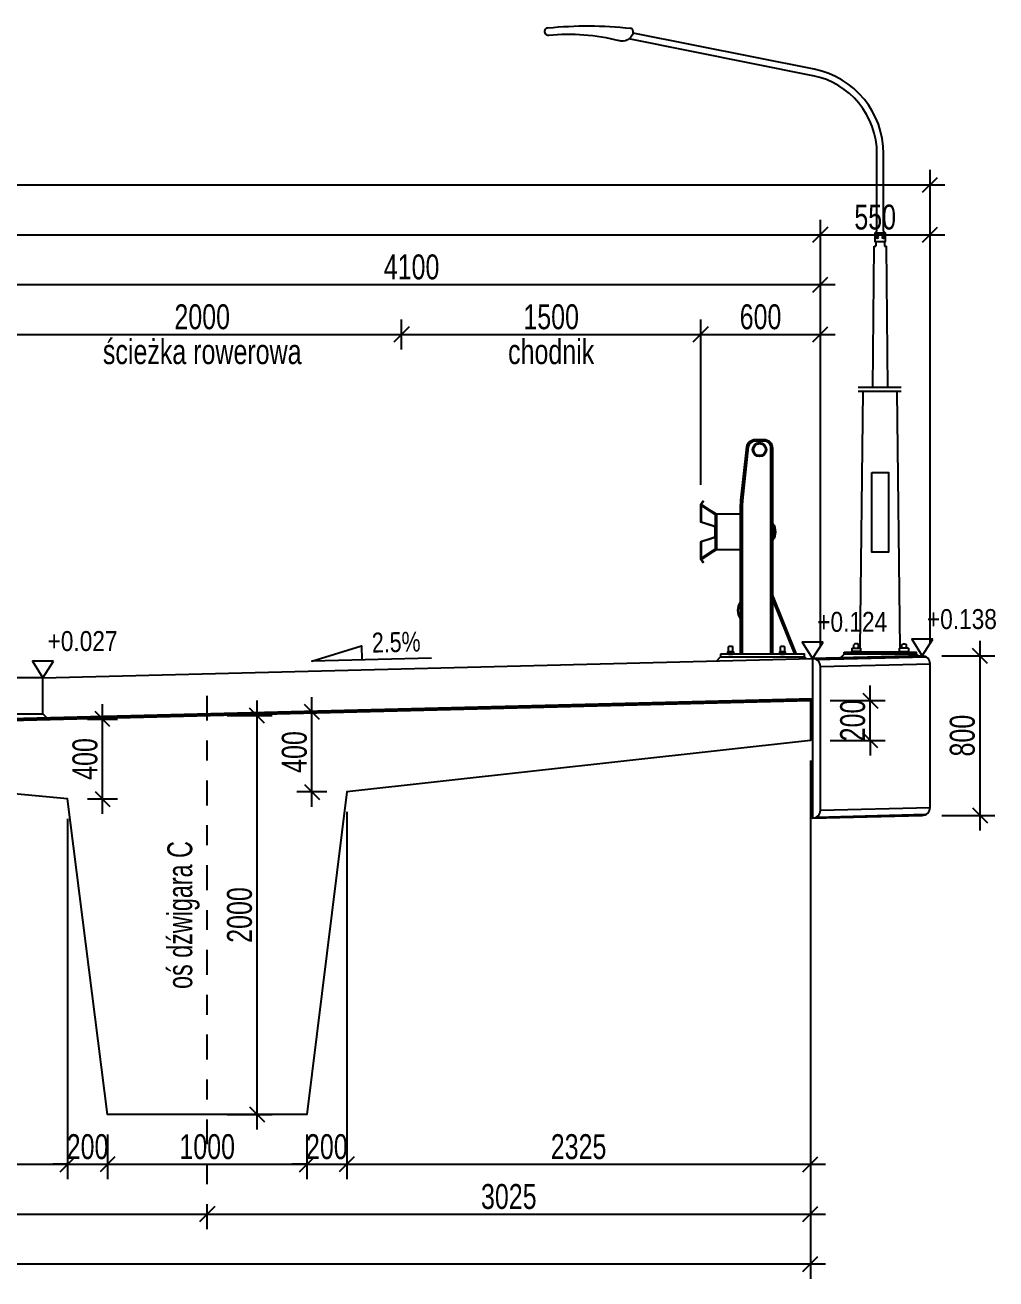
# Model space of a CAD drawing. Header units: metres. Extents: x -13.3 to 43, y -32 to 56.7.
# Drawn here: x 4.61 to 9.48, y -17.99 to -11.7 of the extents above; entities that cross this region are included whole.
import ezdxf
from ezdxf.enums import TextEntityAlignment as Align

# ---------------------------------------------------------------- set-up
doc = ezdxf.new("R2010")
doc.units = ezdxf.units.M
doc.header["$MEASUREMENT"] = 0
doc.linetypes.add('CENTER', pattern=[2, 1.25, -0.25, 0.25, -0.25])
doc.linetypes.add('HIDDEN', pattern=[0.375, 0.25, -0.125])
for name, color, linetype in [('AII_M_bariery', 8, 'Continuous'), ('AII_M_izolacja', 8, 'Continuous'), ('AII_M_konstrukcja beton', 3, 'Continuous'), ('AII_M_krawężnik', 9, 'Continuous'), ('AII_M_nawierzchnia', 9, 'Continuous'), ('AII_M_opis', 1, 'Continuous'), ('AII_M_wymiary', 9, 'Continuous'), ('AII_M_wyposażenie', 8, 'Continuous')]:
    doc.layers.add(name, color=color, linetype=linetype)
doc.layers.add('AII_M_koty wysokościowe', color=1, linetype='Continuous', lineweight=18)
doc.layers.add('AII_M_osie główne', color=9, linetype='CENTER', lineweight=18)
doc.styles.add('AII_norm.', font='CDMSIMPL.shx', dxfattribs={"width": 0.75, "bigfont": 'CDMBIGPL.shx'})
doc.styles.add('CDMSTYLE', font='CDMSIMPL.shx', dxfattribs={"width": 0.7, "bigfont": 'CDMBIGPL.shx'})
doc.dimstyles.new('A2_M50MM', dxfattribs={"dimscale": 0.05, "dimtxt": 2.5, "dimasz": 1.5, "dimexe": 1.5, "dimexo": 2, "dimgap": 0.5, "dimtad": 1, "dimdec": 0, "dimlfac": 1000, "dimrnd": 5, "dimzin": 9, "dimtxsty": 'AII_norm.', "dimblk": 'OBLIQUE', "dimcen": 2.5, "dimdle": 1.5, "dimclrd": 256, "dimclre": 256, "dimclrt": 1, "dimadec": 1, "dimazin": 2, "dimtfac": 1, "dimtdec": 0, "dimtix": 1, "dimtmove": 1, "dimatfit": 3, "dimfxl": 1, "dimtvp": 1, "dimtfillclr": 256, "dimtolj": 1, "dimtzin": 0, "dimarcsym": 0})

# ---------------------------------------------------------------- blocks, each defined once
blk = doc.blocks.new('Deska_0.8')
at = {"layer": 'AII_M_wyposażenie', "color": 0, "linetype": 'ByBlock', "lineweight": -2}
blk.add_lwpolyline([(0, 0), (0, -0.8, 0.414214), (0.04, -0.76), (0.04, -0.04, 0.414214)], format="xyb", close=True, dxfattribs=at)
blk = doc.blocks.new('Barieroporęcz_1.1')
at = {"layer": 'AII_M_bariery', "color": 0, "linetype": 'ByBlock', "lineweight": -2}
for p, q in [((-0.23, 0.5366), (-0.23, 0.7166)), ((-0.23, 0.7166), (-0.11, 0.7166)), ((-0.11, 0.7166), (-0.11, 0.5366)), ((0.0522, 0.6687), (0.05, 0.6666)), ((-0.11, 0.5366), (-0.23, 0.5366)), ((-0.1122, 0.2751), (-0.11, 0.273)), ((0.17, 0.013), (0.05, 0.313)), ((0.1614, 0.013), (0.05, 0.2915)), ((-0.17, 0.013), (-0.15, 0.013)), ((0.09, 0.013), (0.11, 0.013))]:
    blk.add_line(p, q, dxfattribs=at)
for points in [[(-0.11, 0.013), (-0.11, 0.7514, -0.028091), (-0.1081, 0.785), (-0.0795, 1.0534, -0.371293), (-0.037, 1.09), (0.007, 1.09, -0.414214), (0.05, 1.047), (0.05, 0.013)], [(0.042, 0.013), (0.042, 1.047, 0.414214), (0.007, 1.082), (-0.037, 1.082, 0.361555), (-0.0714, 1.0534), (-0.0716, 1.0525), (-0.1001, 0.7845, 0.028091), (-0.102, 0.7509), (-0.102, 0.013)], [(-0.31, 0.4914), (-0.31, 0.5166), (-0.31, 0.5732, -0.324981), (-0.3052, 0.5798), (-0.2681, 0.5918), (-0.2428, 0.6, 0.324981), (-0.238, 0.6067), (-0.238, 0.6266), (-0.238, 0.6465, 0.324981), (-0.2428, 0.6532), (-0.2737, 0.6632), (-0.3052, 0.6734, -0.324981), (-0.31, 0.6801), (-0.31, 0.7043), (-0.31, 0.7618, -0.15172), (-0.3088, 0.7658), (-0.299, 0.78), (-0.2965, 0.7783), (-0.3058, 0.7649, 0.15172), (-0.307, 0.7609), (-0.307, 0.7043), (-0.307, 0.6823, 0.324981), (-0.3022, 0.6756), (-0.2737, 0.6664), (-0.2398, 0.6554, -0.324981), (-0.235, 0.6487), (-0.235, 0.6266), (-0.235, 0.6045, -0.324981), (-0.2398, 0.5979), (-0.2681, 0.5887), (-0.3022, 0.5776, 0.324981), (-0.307, 0.571), (-0.307, 0.5166), (-0.307, 0.4923, 0.15172), (-0.3058, 0.4884), (-0.2965, 0.4749), (-0.299, 0.4732), (-0.3088, 0.4874, -0.15172), (-0.31, 0.4914, 0.15172), (-0.3088, 0.4874)], [(0.0522, 0.6687, -0.305469), (0.0521, 0.5845), (0.05, 0.5866, 0.3), (0.05, 0.6666)], [(-0.1122, 0.2751, 0.305469), (-0.1121, 0.1908), (-0.11, 0.193, -0.3), (-0.11, 0.273, -0.425)]]:
    blk.add_lwpolyline(points, format="xyb", dxfattribs=at)
blk.add_lwpolyline([(-0.2586, 0.5258), (-0.2382, 0.5392, 0.252386), (-0.235, 0.5451), (-0.235, 0.6017), (-0.235, 0.7081, 0.252386), (-0.2382, 0.714), (-0.2653, 0.7319), (-0.3037, 0.7572), (-0.301, 0.7613), (-0.2653, 0.7378), (-0.2332, 0.7167, -0.252386), (-0.23, 0.7108), (-0.23, 0.6017), (-0.23, 0.5424, -0.252386), (-0.2332, 0.5365), (-0.2586, 0.5198), (-0.301, 0.4919), (-0.3037, 0.4961)], format="xyb", close=True, dxfattribs=at)
for points in [[(-0.21, 0.013), (-0.21, 0), (0.21, 0), (0.21, 0.013)], [(-0.1462, 0.013), (-0.1739, 0.013), (-0.1739, 0.0245), (-0.1462, 0.0245)], [(-0.17, 0.0245), (-0.17, 0.05), (-0.167, 0.053), (-0.153, 0.053), (-0.15, 0.05), (-0.15, 0.0245)], [(0.1138, 0.013), (0.0862, 0.013), (0.0862, 0.0245), (0.1138, 0.0245)], [(0.09, 0.0245), (0.09, 0.05), (0.093, 0.053), (0.107, 0.053), (0.11, 0.05), (0.11, 0.0245)]]:
    blk.add_lwpolyline(points, close=True, dxfattribs=at)
for radius in [0.035, 0.03]:
    blk.add_circle((-0.015, 1.039), radius, dxfattribs=at)
blk = doc.blocks.new('Latarnia_0.8_2.5')
at = {"layer": 'AII_M_wyposażenie', "color": 0, "linetype": 'ByBlock', "lineweight": -2, "ltscale": 5, "extrusion": (0, 0, -1)}
for p, q in [((0.0031, 2.9233), (-0.9197, 3.1078)), ((0.0096, 2.9559), (-0.899, 3.1373)), ((0.3239, 2.1455), (0.3239, 2.5319)), ((0.3572, 2.1444), (0.3572, 2.5319)), ((0.3152, 2.1354), (0.3239, 2.1455)), ((0.3648, 2.1354), (0.3572, 2.1444))]:
    blk.add_line(p, q, dxfattribs=at)
at = {"layer": 'AII_M_wyposażenie', "color": 0, "linetype": 'ByBlock', "lineweight": -2, "ltscale": 5}
for p, q in [((0.3189, 2.0907), (0.3189, 2.069)), ((0.362, 2.0907), (0.362, 2.069)), ((0.3029, 1.3597), (0.3095, 2.069)), ((0.3095, 2.069), (0.3189, 2.069)), ((0.362, 2.069), (0.3713, 2.069)), ((0.3779, 1.3597), (0.3713, 2.069)), ((0.2402, 0.0526), (0.2546, 1.3402)), ((0.4398, 0.0526), (0.4255, 1.3402)), ((0.4375, 0.033), (0.2425, 0.033))]:
    blk.add_line(p, q, dxfattribs=at)
at = {"layer": 'AII_M_wyposażenie', "color": 0, "linetype": 'ByBlock', "lineweight": -2, "ltscale": 0.2}
for p, q in [((0.4445, 1.3597), (0.23, 1.3597)), ((0.4445, 1.3402), (0.23, 1.3402))]:
    blk.add_line(p, q, dxfattribs=at)
at = {"layer": 'AII_M_wyposażenie', "color": 0, "linetype": 'ByBlock', "lineweight": -2}
for p, q in [((0.2129, 0.0734), (0.208, 0.0684)), ((0.208, 0.0527), (0.208, 0.0684)), ((0.2272, 0.0733), (0.2129, 0.0734)), ((0.232, 0.0685), (0.2272, 0.0733)), ((0.232, 0.0527), (0.232, 0.0685)), ((0.448, 0.0685), (0.4529, 0.0733)), ((0.448, 0.0527), (0.448, 0.0685)), ((0.4529, 0.0733), (0.4671, 0.0734)), ((0.4671, 0.0734), (0.472, 0.0684)), ((0.472, 0.0527), (0.472, 0.0684)), ((0.1946, 0.0331), (0.1947, 0.0364)), ((0.2453, 0.0363), (0.1947, 0.0364)), ((0.1975, 0.0527), (0.1975, 0.0364)), ((0.1975, 0.0527), (0.2426, 0.0526)), ((0.2425, 0.0363), (0.2426, 0.0526)), ((0.2453, 0.033), (0.2453, 0.0363)), ((0.4347, 0.0363), (0.4854, 0.0364)), ((0.4347, 0.033), (0.4347, 0.0363)), ((0.4825, 0.0527), (0.4375, 0.0526)), ((0.4375, 0.0363), (0.4375, 0.0526)), ((0.4825, 0.0527), (0.4826, 0.0364)), ((0.4854, 0.0331), (0.4854, 0.0364))]:
    blk.add_line(p, q, dxfattribs=at)
blk.add_lwpolyline([(0, -0.8), (0.55, -0.7862, 0.414214), (0.59, -0.7462), (0.59, -0.0263, 0.414214), (0.55, 0.0137), (0, 0)], format="xyb", dxfattribs=at)
for points in [[(0.02, -0.0053), (0.57, 0.0084)], [(0.16, 0.023), (0.1405, 0.0035)], [(0.52, 0.023), (0.5298, 0.0132)], [(0.04, -0.04), (0.59, -0.0263)], [(0.02, -0.7947), (0.57, -0.7809)]]:
    blk.add_lwpolyline(points, dxfattribs=at)
blk.add_lwpolyline([(0.16, 0.033), (0.52, 0.033), (0.52, 0.023), (0.16, 0.023)], close=True, dxfattribs=at)
at = {"layer": 'AII_M_wyposażenie', "color": 0, "linetype": 'ByBlock', "lineweight": -2, "elevation": 0}
blk.add_lwpolyline([(0.04, -0.76), (0.59, -0.7463)], dxfattribs=at)
at = {"layer": 'AII_M_wyposażenie', "color": 0, "linetype": 'ByBlock', "lineweight": -2, "ltscale": 5}
for centre in [(0.3243, 2.1129), (0.3562, 2.1129)]:
    blk.add_circle(centre, 0.00534, dxfattribs=at)
for centre, radius, start, end in [((-1.3244, 3.1447), 0.0185, 95.82762, 277.05436), ((-0.9175, 3.1428), 0.0193, 343.58227, 72.98255), ((-0.0751, 2.5319), 0.4323, 0, 78.69007), ((-0.0751, 2.5319), 0.3991, 0, 78.69007)]:
    blk.add_arc(centre, radius, start, end, dxfattribs=at)
at = {"layer": 'AII_M_wyposażenie', "color": 0, "linetype": 'ByBlock', "lineweight": -2, "ltscale": 5, "extrusion": (0, 0, -1)}
for centre, radius, start, end in [((1.1282, 1.2101), 1.963, 84.20728, 96.32575), ((1.2211, 2.131), 1.0004, 84.20647, 104.44996), ((0.9533, 3.1535), 0.0567, 196.58536, 288.70648)]:
    blk.add_arc(centre, radius, start, end, dxfattribs=at)
at = {"layer": 'AII_M_wyposażenie', "color": 0, "linetype": 'ByBlock', "lineweight": -2, "ltscale": 5}
for points in [[(0.3152, 2.1354), (0.3648, 2.1354), (0.3648, 2.0907), (0.3152, 2.0907)], [(0.2975, 0.933), (0.3825, 0.933), (0.3825, 0.533), (0.2975, 0.533)]]:
    blk.add_3dface(points, dxfattribs=at)
blk = doc.blocks.new('_OBLIQUE')
at = {"color": 0, "linetype": 'ByBlock'}
blk.add_line((-0.5, -0.5), (0.5, 0.5), dxfattribs=at)
blk = doc.blocks.new('*D869')
at = {"layer": 'AII_M_wymiary', "lineweight": -2, "transparency": 16777216}
for p, q in [((9.4, -14.78725), (9.4, -15.73725)), ((9.21, -14.86225), (9.475, -14.86225)), ((9.21, -15.66225), (9.475, -15.66225))]:
    blk.add_line(p, q, dxfattribs=at)
at = {"layer": 'Defpoints', "color": 0, "lineweight": 25, "transparency": 16777216}
for p in [(9.11, -14.86225), (9.11, -15.66225), (9.4, -15.66225)]:
    blk.add_point(p, dxfattribs=at)
at = {"layer": 'AII_M_wymiary', "lineweight": -2, "transparency": 16777216, "xscale": 0.07500000000000001, "yscale": 0.07500000000000001, "zscale": 0.07500000000000001}
for p, rotation in [((9.4, -14.86225), 90), ((9.4, -15.66225), 270)]:
    blk.add_blockref('_OBLIQUE', p, dxfattribs=dict(at, rotation=rotation))
at = {"layer": 'AII_M_wymiary', "color": 1, "lineweight": 25, "transparency": 16777216, "insert": (9.3125, -15.26225), "char_height": 0.125, "attachment_point": 5, "rotation": 90, "style": 'AII_norm.'}
blk.add_mtext('\\A1;800', dxfattribs=at)
blk = doc.blocks.new('Spadek')
at = {"layer": 'AII_M_wymiary', "color": 0}
blk.add_lwpolyline([(-0.2999, 0), (0.2999, 0), (0.0499, 0.07), (0.0499, 0.07), (0.0499, 0)], dxfattribs=at)
at = {"layer": 'AII_M_wymiary', "color": 1, "style": 'CDMSTYLE', "width": 0.8}
blk.add_attdef('SP', text='', height=0.1, rotation=360, dxfattribs=at).set_placement((-0.125, 0.035), align=Align.CENTER)
blk = doc.blocks.new('*D879')
at = {"layer": 'AII_M_wymiary', "lineweight": -2, "transparency": 16777216}
for p, q in [((4.5, -14.9725), (4.5, -13.175)), ((6.5, -13.325), (6.5, -13.175)), ((4.425, -13.25), (6.575, -13.25))]:
    blk.add_line(p, q, dxfattribs=at)
at = {"layer": 'Defpoints', "color": 0, "lineweight": 25, "transparency": 16777216}
for p in [(6.5, -13.25), (6.5, -13.425), (4.5, -15.0725)]:
    blk.add_point(p, dxfattribs=at)
at = {"layer": 'AII_M_wymiary', "lineweight": -2, "transparency": 16777216, "xscale": 0.07500000000000001, "yscale": 0.07500000000000001, "zscale": 0.07500000000000001, "rotation": 180}
blk.add_blockref('_OBLIQUE', (4.5, -13.25), dxfattribs=at)
at = {"layer": 'AII_M_wymiary', "lineweight": -2, "transparency": 16777216, "xscale": 0.07500000000000001, "yscale": 0.07500000000000001, "zscale": 0.07500000000000001}
blk.add_blockref('_OBLIQUE', (6.5, -13.25), dxfattribs=at)
at = {"layer": 'AII_M_wymiary', "color": 1, "lineweight": 25, "transparency": 16777216, "char_height": 0.125, "attachment_point": 5, "style": 'AII_norm.'}
for s, insert in [('\\A1;2000', (5.5, -13.1625)), ('\\A1;ścieżka rowerowa', (5.5, -13.3375))]:
    blk.add_mtext(s, dxfattribs=dict(at, insert=insert))
blk = doc.blocks.new('*D880')
at = {"layer": 'AII_M_wymiary', "lineweight": -2, "transparency": 16777216}
for p, q in [((6.5, -13.325), (6.5, -13.175)), ((8, -14.0052), (8, -13.175)), ((6.425, -13.25), (8.075, -13.25))]:
    blk.add_line(p, q, dxfattribs=at)
at = {"layer": 'Defpoints', "color": 0, "lineweight": 25, "transparency": 16777216}
for p in [(8, -13.25), (6.5, -13.425), (8, -14.1052)]:
    blk.add_point(p, dxfattribs=at)
at = {"layer": 'AII_M_wymiary', "lineweight": -2, "transparency": 16777216, "xscale": 0.07500000000000001, "yscale": 0.07500000000000001, "zscale": 0.07500000000000001, "rotation": 180}
blk.add_blockref('_OBLIQUE', (6.5, -13.25), dxfattribs=at)
at = {"layer": 'AII_M_wymiary', "lineweight": -2, "transparency": 16777216, "xscale": 0.07500000000000001, "yscale": 0.07500000000000001, "zscale": 0.07500000000000001}
blk.add_blockref('_OBLIQUE', (8, -13.25), dxfattribs=at)
at = {"layer": 'AII_M_wymiary', "color": 1, "lineweight": 25, "transparency": 16777216, "char_height": 0.125, "attachment_point": 5, "style": 'AII_norm.'}
for s, insert in [('\\A1;1500', (7.25, -13.1625)), ('\\A1;chodnik', (7.25, -13.3375))]:
    blk.add_mtext(s, dxfattribs=dict(at, insert=insert))
blk = doc.blocks.new('*D881')
at = {"layer": 'AII_M_wymiary', "lineweight": -2, "transparency": 16777216}
for p, q in [((8, -14.0052), (8, -13.175)), ((8.6, -14.816), (8.6, -13.175)), ((7.925, -13.25), (8.675, -13.25))]:
    blk.add_line(p, q, dxfattribs=at)
at = {"layer": 'Defpoints', "color": 0, "lineweight": 25, "transparency": 16777216}
for p in [(8.6, -13.25), (8, -14.1052), (8.6, -14.916)]:
    blk.add_point(p, dxfattribs=at)
at = {"layer": 'AII_M_wymiary', "lineweight": -2, "transparency": 16777216, "xscale": 0.07500000000000001, "yscale": 0.07500000000000001, "zscale": 0.07500000000000001, "rotation": 180}
blk.add_blockref('_OBLIQUE', (8, -13.25), dxfattribs=at)
at = {"layer": 'AII_M_wymiary', "lineweight": -2, "transparency": 16777216, "xscale": 0.07500000000000001, "yscale": 0.07500000000000001, "zscale": 0.07500000000000001}
blk.add_blockref('_OBLIQUE', (8.6, -13.25), dxfattribs=at)
at = {"layer": 'AII_M_wymiary', "color": 1, "lineweight": 25, "transparency": 16777216, "insert": (8.3, -13.1625), "char_height": 0.125, "attachment_point": 5, "style": 'AII_norm.'}
blk.add_mtext('\\A1;600', dxfattribs=at)
blk = doc.blocks.new('*D884')
at = {"layer": 'AII_M_wymiary', "lineweight": -2, "transparency": 16777216}
for p, q in [((4.5, -14.9725), (4.5, -12.925)), ((8.6, -14.816), (8.6, -12.925)), ((4.425, -13), (8.675, -13))]:
    blk.add_line(p, q, dxfattribs=at)
at = {"layer": 'Defpoints', "color": 0, "lineweight": 25, "transparency": 16777216}
for p in [(8.6, -13), (8.6, -14.916), (4.5, -15.0725)]:
    blk.add_point(p, dxfattribs=at)
at = {"layer": 'AII_M_wymiary', "lineweight": -2, "transparency": 16777216, "xscale": 0.07500000000000001, "yscale": 0.07500000000000001, "zscale": 0.07500000000000001, "rotation": 180}
blk.add_blockref('_OBLIQUE', (4.5, -13), dxfattribs=at)
at = {"layer": 'AII_M_wymiary', "lineweight": -2, "transparency": 16777216, "xscale": 0.07500000000000001, "yscale": 0.07500000000000001, "zscale": 0.07500000000000001}
blk.add_blockref('_OBLIQUE', (8.6, -13), dxfattribs=at)
at = {"layer": 'AII_M_wymiary', "color": 1, "lineweight": 25, "transparency": 16777216, "insert": (6.55, -12.9125), "char_height": 0.125, "attachment_point": 5, "style": 'AII_norm.'}
blk.add_mtext('\\A1;4100', dxfattribs=at)
blk = doc.blocks.new('*D885')
at = {"layer": 'AII_M_wymiary', "lineweight": -2, "transparency": 16777216}
for p, q in [((-9.55, -14.5401), (-9.55, -12.675)), ((8.6, -14.816), (8.6, -12.675)), ((-9.625, -12.75), (8.675, -12.75))]:
    blk.add_line(p, q, dxfattribs=at)
at = {"layer": 'Defpoints', "color": 0, "lineweight": 25, "transparency": 16777216}
for p in [(8.6, -12.75), (-9.55, -14.6401), (8.6, -14.916)]:
    blk.add_point(p, dxfattribs=at)
at = {"layer": 'AII_M_wymiary', "lineweight": -2, "transparency": 16777216, "xscale": 0.07500000000000001, "yscale": 0.07500000000000001, "zscale": 0.07500000000000001, "rotation": 180}
blk.add_blockref('_OBLIQUE', (-9.55, -12.75), dxfattribs=at)
at = {"layer": 'AII_M_wymiary', "lineweight": -2, "transparency": 16777216, "xscale": 0.07500000000000001, "yscale": 0.07500000000000001, "zscale": 0.07500000000000001}
blk.add_blockref('_OBLIQUE', (8.6, -12.75), dxfattribs=at)
at = {"layer": 'AII_M_wymiary', "color": 1, "lineweight": 25, "transparency": 16777216, "insert": (-0.475, -12.6625), "char_height": 0.125, "attachment_point": 5, "style": 'AII_norm.'}
blk.add_mtext('\\A1;18150', dxfattribs=at)
blk = doc.blocks.new('*D886')
at = {"layer": 'AII_M_wymiary', "lineweight": -2, "transparency": 16777216}
for p, q in [((8.6, -14.816), (8.6, -12.675)), ((9.15, -14.80225), (9.15, -12.675)), ((8.525, -12.75), (9.225, -12.75))]:
    blk.add_line(p, q, dxfattribs=at)
at = {"layer": 'Defpoints', "color": 0, "lineweight": 25, "transparency": 16777216}
for p in [(9.15, -12.75), (9.15, -14.90225), (8.6, -14.916)]:
    blk.add_point(p, dxfattribs=at)
at = {"layer": 'AII_M_wymiary', "lineweight": -2, "transparency": 16777216, "xscale": 0.07500000000000001, "yscale": 0.07500000000000001, "zscale": 0.07500000000000001, "rotation": 180}
blk.add_blockref('_OBLIQUE', (8.6, -12.75), dxfattribs=at)
at = {"layer": 'AII_M_wymiary', "lineweight": -2, "transparency": 16777216, "xscale": 0.07500000000000001, "yscale": 0.07500000000000001, "zscale": 0.07500000000000001}
blk.add_blockref('_OBLIQUE', (9.15, -12.75), dxfattribs=at)
at = {"layer": 'AII_M_wymiary', "color": 1, "lineweight": 25, "transparency": 16777216, "insert": (8.875, -12.6625), "char_height": 0.125, "attachment_point": 5, "style": 'AII_norm.'}
blk.add_mtext('\\A1;550', dxfattribs=at)
blk = doc.blocks.new('*D887')
at = {"layer": 'AII_M_wymiary', "lineweight": -2, "transparency": 16777216}
for p, q in [((-9.55, -14.5401), (-9.55, -12.425)), ((9.15, -14.80225), (9.15, -12.425)), ((-9.625, -12.5), (9.225, -12.5))]:
    blk.add_line(p, q, dxfattribs=at)
at = {"layer": 'Defpoints', "color": 0, "lineweight": 25, "transparency": 16777216}
for p in [(9.15, -12.5), (-9.55, -14.6401), (9.15, -14.90225)]:
    blk.add_point(p, dxfattribs=at)
at = {"layer": 'AII_M_wymiary', "lineweight": -2, "transparency": 16777216, "xscale": 0.07500000000000001, "yscale": 0.07500000000000001, "zscale": 0.07500000000000001, "rotation": 180}
blk.add_blockref('_OBLIQUE', (-9.55, -12.5), dxfattribs=at)
at = {"layer": 'AII_M_wymiary', "lineweight": -2, "transparency": 16777216, "xscale": 0.07500000000000001, "yscale": 0.07500000000000001, "zscale": 0.07500000000000001}
blk.add_blockref('_OBLIQUE', (9.15, -12.5), dxfattribs=at)
at = {"layer": 'AII_M_wymiary', "color": 1, "lineweight": 25, "transparency": 16777216, "insert": (-0.2, -12.4125), "char_height": 0.125, "attachment_point": 5, "style": 'AII_norm.'}
blk.add_mtext('\\A1;18700', dxfattribs=at)
blk = doc.blocks.new('00kota3')
at = {"layer": 'AII_M_koty wysokościowe', "color": 0, "linetype": 'Continuous', "lineweight": -2}
blk.add_lwpolyline([(1.08, 1.66), (-1.04, 1.66), (0, 0)], close=True, dxfattribs=at)
at = {"layer": 'AII_M_koty wysokościowe', "color": 0, "linetype": 'Continuous', "lineweight": -2, "style": 'CDMSTYLE', "width": 0.85}
blk.add_attdef('%%P000.000', (0.49, 2.69), '', height=2, dxfattribs=at)
blk = doc.blocks.new('*D890')
at = {"layer": 'AII_M_wymiary', "lineweight": -2, "transparency": 16777216}
for p, q in [((5.775, -17.236875), (5.775, -15.086875)), ((5.625, -15.161875), (5.85, -15.161875)), ((5.625, -17.161875), (5.85, -17.161875))]:
    blk.add_line(p, q, dxfattribs=at)
at = {"layer": 'Defpoints', "color": 0, "lineweight": 25, "transparency": 16777216}
for p in [(5.525, -15.161875), (5.775, -15.161875), (5.525, -17.161875)]:
    blk.add_point(p, dxfattribs=at)
at = {"layer": 'AII_M_wymiary', "lineweight": -2, "transparency": 16777216, "xscale": 0.07500000000000001, "yscale": 0.07500000000000001, "zscale": 0.07500000000000001}
for p, rotation in [((5.775, -15.161875), 90), ((5.775, -17.161875), 270)]:
    blk.add_blockref('_OBLIQUE', p, dxfattribs=dict(at, rotation=rotation))
at = {"layer": 'AII_M_wymiary', "color": 1, "lineweight": 25, "transparency": 16777216, "insert": (5.6875, -16.161875), "char_height": 0.125, "attachment_point": 5, "rotation": 90, "style": 'AII_norm.'}
blk.add_mtext('\\A1;2000', dxfattribs=at)
blk = doc.blocks.new('*D903')
at = {"layer": 'AII_M_wymiary', "lineweight": -2, "transparency": 16777216}
for p, q in [((3.825, -15.585625), (3.825, -17.486875)), ((4.825, -15.679375), (4.825, -17.486875)), ((3.75, -17.411875), (4.9, -17.411875))]:
    blk.add_line(p, q, dxfattribs=at)
at = {"layer": 'Defpoints', "color": 0, "lineweight": 25, "transparency": 16777216}
for p in [(3.825, -15.485625), (4.825, -15.579375), (4.825, -17.411875)]:
    blk.add_point(p, dxfattribs=at)
at = {"layer": 'AII_M_wymiary', "lineweight": -2, "transparency": 16777216, "xscale": 0.07500000000000001, "yscale": 0.07500000000000001, "zscale": 0.07500000000000001, "rotation": 180}
blk.add_blockref('_OBLIQUE', (3.825, -17.411875), dxfattribs=at)
at = {"layer": 'AII_M_wymiary', "lineweight": -2, "transparency": 16777216, "xscale": 0.07500000000000001, "yscale": 0.07500000000000001, "zscale": 0.07500000000000001}
blk.add_blockref('_OBLIQUE', (4.825, -17.411875), dxfattribs=at)
at = {"layer": 'AII_M_wymiary', "color": 1, "lineweight": 25, "transparency": 16777216, "insert": (4.325, -17.324375), "char_height": 0.125, "attachment_point": 5, "style": 'AII_norm.'}
blk.add_mtext('\\A1;1000', dxfattribs=at)
blk = doc.blocks.new('*D904')
at = {"layer": 'AII_M_wymiary', "lineweight": -2, "transparency": 16777216}
for p, q in [((4.825, -15.679375), (4.825, -17.486875)), ((5.025, -17.261875), (5.025, -17.486875)), ((4.825, -17.411875), (4.75, -17.411875)), ((4.825, -17.411875), (5.025, -17.411875)), ((5.025, -17.411875), (5.1, -17.411875))]:
    blk.add_line(p, q, dxfattribs=at)
at = {"layer": 'Defpoints', "color": 0, "lineweight": 25, "transparency": 16777216}
for p in [(4.825, -15.579375), (5.025, -17.161875), (5.025, -17.411875)]:
    blk.add_point(p, dxfattribs=at)
at = {"layer": 'AII_M_wymiary', "lineweight": -2, "transparency": 16777216, "xscale": 0.07500000000000001, "yscale": 0.07500000000000001, "zscale": 0.07500000000000001}
blk.add_blockref('_OBLIQUE', (4.825, -17.411875), dxfattribs=at)
at = {"layer": 'AII_M_wymiary', "lineweight": -2, "transparency": 16777216, "xscale": 0.07500000000000001, "yscale": 0.07500000000000001, "zscale": 0.07500000000000001, "rotation": 180}
blk.add_blockref('_OBLIQUE', (5.025, -17.411875), dxfattribs=at)
at = {"layer": 'AII_M_wymiary', "color": 1, "lineweight": 25, "transparency": 16777216, "insert": (4.925, -17.324375), "char_height": 0.125, "attachment_point": 5, "style": 'AII_norm.'}
blk.add_mtext('\\A1;200', dxfattribs=at)
blk = doc.blocks.new('*D905')
at = {"layer": 'AII_M_wymiary', "lineweight": -2, "transparency": 16777216}
for p, q in [((5.025, -17.261875), (5.025, -17.486875)), ((6.025, -17.261875), (6.025, -17.486875)), ((4.95, -17.411875), (6.1, -17.411875))]:
    blk.add_line(p, q, dxfattribs=at)
at = {"layer": 'Defpoints', "color": 0, "lineweight": 25, "transparency": 16777216}
for p in [(5.025, -17.161875), (6.025, -17.161875), (6.025, -17.411875)]:
    blk.add_point(p, dxfattribs=at)
at = {"layer": 'AII_M_wymiary', "lineweight": -2, "transparency": 16777216, "xscale": 0.07500000000000001, "yscale": 0.07500000000000001, "zscale": 0.07500000000000001, "rotation": 180}
blk.add_blockref('_OBLIQUE', (5.025, -17.411875), dxfattribs=at)
at = {"layer": 'AII_M_wymiary', "lineweight": -2, "transparency": 16777216, "xscale": 0.07500000000000001, "yscale": 0.07500000000000001, "zscale": 0.07500000000000001}
blk.add_blockref('_OBLIQUE', (6.025, -17.411875), dxfattribs=at)
at = {"layer": 'AII_M_wymiary', "color": 1, "lineweight": 25, "transparency": 16777216, "insert": (5.525, -17.324375), "char_height": 0.125, "attachment_point": 5, "style": 'AII_norm.'}
blk.add_mtext('\\A1;1000', dxfattribs=at)
blk = doc.blocks.new('*D906')
at = {"layer": 'AII_M_wymiary', "lineweight": -2, "transparency": 16777216}
for p, q in [((6.225, -15.644375), (6.225, -17.486875)), ((6.025, -17.261875), (6.025, -17.486875)), ((6.025, -17.411875), (5.95, -17.411875)), ((6.025, -17.411875), (6.225, -17.411875)), ((6.225, -17.411875), (6.3, -17.411875))]:
    blk.add_line(p, q, dxfattribs=at)
at = {"layer": 'Defpoints', "color": 0, "lineweight": 25, "transparency": 16777216}
for p in [(6.225, -15.544375), (6.025, -17.161875), (6.225, -17.411875)]:
    blk.add_point(p, dxfattribs=at)
at = {"layer": 'AII_M_wymiary', "lineweight": -2, "transparency": 16777216, "xscale": 0.07500000000000001, "yscale": 0.07500000000000001, "zscale": 0.07500000000000001}
blk.add_blockref('_OBLIQUE', (6.025, -17.411875), dxfattribs=at)
at = {"layer": 'AII_M_wymiary', "lineweight": -2, "transparency": 16777216, "xscale": 0.07500000000000001, "yscale": 0.07500000000000001, "zscale": 0.07500000000000001, "rotation": 180}
blk.add_blockref('_OBLIQUE', (6.225, -17.411875), dxfattribs=at)
at = {"layer": 'AII_M_wymiary', "color": 1, "lineweight": 25, "transparency": 16777216, "insert": (6.125, -17.324375), "char_height": 0.125, "attachment_point": 5, "style": 'AII_norm.'}
blk.add_mtext('\\A1;200', dxfattribs=at)
blk = doc.blocks.new('*D907')
at = {"layer": 'AII_M_wymiary', "lineweight": -2, "transparency": 16777216}
for p, q in [((8.55, -15.38625), (8.55, -17.486875)), ((6.225, -15.644375), (6.225, -17.486875)), ((6.15, -17.411875), (8.625, -17.411875))]:
    blk.add_line(p, q, dxfattribs=at)
at = {"layer": 'Defpoints', "color": 0, "lineweight": 25, "transparency": 16777216}
for p in [(8.55, -15.28625), (6.225, -15.544375), (8.55, -17.411875)]:
    blk.add_point(p, dxfattribs=at)
at = {"layer": 'AII_M_wymiary', "lineweight": -2, "transparency": 16777216, "xscale": 0.07500000000000001, "yscale": 0.07500000000000001, "zscale": 0.07500000000000001, "rotation": 180}
blk.add_blockref('_OBLIQUE', (6.225, -17.411875), dxfattribs=at)
at = {"layer": 'AII_M_wymiary', "lineweight": -2, "transparency": 16777216, "xscale": 0.07500000000000001, "yscale": 0.07500000000000001, "zscale": 0.07500000000000001}
blk.add_blockref('_OBLIQUE', (8.55, -17.411875), dxfattribs=at)
at = {"layer": 'AII_M_wymiary', "color": 1, "lineweight": 25, "transparency": 16777216, "insert": (7.3875, -17.324375), "char_height": 0.125, "attachment_point": 5, "style": 'AII_norm.'}
blk.add_mtext('\\A1;2325', dxfattribs=at)
blk = doc.blocks.new('*D910')
at = {"layer": 'AII_M_wymiary', "lineweight": -2, "transparency": 16777216}
blk.add_line((-0.55, -17.661875), (5.6, -17.661875), dxfattribs=at)
at = {"layer": 'Defpoints', "color": 0, "lineweight": 25, "transparency": 16777216}
for p in [(5.525, -17.661875), (-0.475, -17.736875), (5.525, -17.736875)]:
    blk.add_point(p, dxfattribs=at)
at = {"layer": 'AII_M_wymiary', "lineweight": -2, "transparency": 16777216, "xscale": 0.07500000000000001, "yscale": 0.07500000000000001, "zscale": 0.07500000000000001, "rotation": 180}
blk.add_blockref('_OBLIQUE', (-0.475, -17.661875), dxfattribs=at)
at = {"layer": 'AII_M_wymiary', "lineweight": -2, "transparency": 16777216, "xscale": 0.07500000000000001, "yscale": 0.07500000000000001, "zscale": 0.07500000000000001}
blk.add_blockref('_OBLIQUE', (5.525, -17.661875), dxfattribs=at)
at = {"layer": 'AII_M_wymiary', "color": 1, "lineweight": 25, "transparency": 16777216, "insert": (2.525, -17.574375), "char_height": 0.125, "attachment_point": 5, "style": 'AII_norm.'}
blk.add_mtext('\\A1;6000', dxfattribs=at)
blk = doc.blocks.new('*D911')
at = {"layer": 'AII_M_wymiary', "lineweight": -2, "transparency": 16777216}
for p, q in [((8.55, -15.38625), (8.55, -17.736875)), ((5.45, -17.661875), (8.625, -17.661875))]:
    blk.add_line(p, q, dxfattribs=at)
at = {"layer": 'Defpoints', "color": 0, "lineweight": 25, "transparency": 16777216}
for p in [(8.55, -15.28625), (8.55, -17.661875), (5.525, -17.736875)]:
    blk.add_point(p, dxfattribs=at)
at = {"layer": 'AII_M_wymiary', "lineweight": -2, "transparency": 16777216, "xscale": 0.07500000000000001, "yscale": 0.07500000000000001, "zscale": 0.07500000000000001, "rotation": 180}
blk.add_blockref('_OBLIQUE', (5.525, -17.661875), dxfattribs=at)
at = {"layer": 'AII_M_wymiary', "lineweight": -2, "transparency": 16777216, "xscale": 0.07500000000000001, "yscale": 0.07500000000000001, "zscale": 0.07500000000000001}
blk.add_blockref('_OBLIQUE', (8.55, -17.661875), dxfattribs=at)
at = {"layer": 'AII_M_wymiary', "color": 1, "lineweight": 25, "transparency": 16777216, "insert": (7.0375, -17.574375), "char_height": 0.125, "attachment_point": 5, "style": 'AII_norm.'}
blk.add_mtext('\\A1;3025', dxfattribs=at)
blk = doc.blocks.new('*D912')
at = {"layer": 'AII_M_wymiary', "lineweight": -2, "transparency": 16777216}
for p, q in [((-9.5, -15.118), (-9.5, -17.986875)), ((8.55, -15.38625), (8.55, -17.986875)), ((-9.575, -17.911875), (8.625, -17.911875))]:
    blk.add_line(p, q, dxfattribs=at)
at = {"layer": 'Defpoints', "color": 0, "lineweight": 25, "transparency": 16777216}
for p in [(-9.5, -15.018), (8.55, -15.28625), (8.55, -17.911875)]:
    blk.add_point(p, dxfattribs=at)
at = {"layer": 'AII_M_wymiary', "lineweight": -2, "transparency": 16777216, "xscale": 0.07500000000000001, "yscale": 0.07500000000000001, "zscale": 0.07500000000000001, "rotation": 180}
blk.add_blockref('_OBLIQUE', (-9.5, -17.911875), dxfattribs=at)
at = {"layer": 'AII_M_wymiary', "lineweight": -2, "transparency": 16777216, "xscale": 0.07500000000000001, "yscale": 0.07500000000000001, "zscale": 0.07500000000000001}
blk.add_blockref('_OBLIQUE', (8.55, -17.911875), dxfattribs=at)
at = {"layer": 'AII_M_wymiary', "color": 1, "lineweight": 25, "transparency": 16777216, "insert": (-0.475, -17.824375), "char_height": 0.125, "attachment_point": 5, "style": 'AII_norm.'}
blk.add_mtext('\\A1;18050', dxfattribs=at)
blk = doc.blocks.new('*D914')
at = {"layer": 'AII_M_wymiary', "lineweight": -2, "transparency": 16777216}
for p, q in [((8.85, -15.08625), (8.85, -15.01125)), ((8.65, -15.08625), (8.925, -15.08625)), ((8.85, -15.28625), (8.85, -15.08625)), ((8.65, -15.28625), (8.925, -15.28625)), ((8.85, -15.28625), (8.85, -15.36125))]:
    blk.add_line(p, q, dxfattribs=at)
at = {"layer": 'Defpoints', "color": 0, "lineweight": 25, "transparency": 16777216}
for p in [(8.55, -15.08625), (8.85, -15.08625), (8.55, -15.28625)]:
    blk.add_point(p, dxfattribs=at)
at = {"layer": 'AII_M_wymiary', "lineweight": -2, "transparency": 16777216, "xscale": 0.07500000000000001, "yscale": 0.07500000000000001, "zscale": 0.07500000000000001}
for p, rotation in [((8.85, -15.08625), 270), ((8.85, -15.28625), 90)]:
    blk.add_blockref('_OBLIQUE', p, dxfattribs=dict(at, rotation=rotation))
at = {"layer": 'AII_M_wymiary', "color": 1, "lineweight": 25, "transparency": 16777216, "insert": (8.7625, -15.18625), "char_height": 0.125, "attachment_point": 5, "rotation": 90, "style": 'AII_norm.'}
blk.add_mtext('\\A1;200', dxfattribs=at)
blk = doc.blocks.new('*D919')
at = {"layer": 'AII_M_wymiary', "lineweight": -2, "transparency": 16777216}
for p, q in [((5, -15.654375), (5, -15.104375)), ((4.925, -15.179375), (5.075, -15.179375)), ((4.925, -15.579375), (5.075, -15.579375))]:
    blk.add_line(p, q, dxfattribs=at)
at = {"layer": 'Defpoints', "color": 0, "lineweight": 25, "transparency": 16777216}
for p in [(4.825, -15.179375), (5, -15.179375), (4.825, -15.579375)]:
    blk.add_point(p, dxfattribs=at)
at = {"layer": 'AII_M_wymiary', "lineweight": -2, "transparency": 16777216, "xscale": 0.07500000000000001, "yscale": 0.07500000000000001, "zscale": 0.07500000000000001}
for p, rotation in [((5, -15.179375), 90), ((5, -15.579375), 270)]:
    blk.add_blockref('_OBLIQUE', p, dxfattribs=dict(at, rotation=rotation))
at = {"layer": 'AII_M_wymiary', "color": 1, "lineweight": 25, "transparency": 16777216, "insert": (4.9125, -15.379375), "char_height": 0.125, "attachment_point": 5, "rotation": 90, "style": 'AII_norm.'}
blk.add_mtext('\\A1;400', dxfattribs=at)
blk = doc.blocks.new('*D920')
at = {"layer": 'AII_M_wymiary', "lineweight": -2, "transparency": 16777216}
for p, q in [((6.05, -15.619375), (6.05, -15.069375)), ((6.125, -15.144375), (5.975, -15.144375)), ((6.125, -15.544375), (5.975, -15.544375))]:
    blk.add_line(p, q, dxfattribs=at)
at = {"layer": 'Defpoints', "color": 0, "lineweight": 25, "transparency": 16777216}
for p in [(6.05, -15.144375), (6.225, -15.144375), (6.225, -15.544375)]:
    blk.add_point(p, dxfattribs=at)
at = {"layer": 'AII_M_wymiary', "lineweight": -2, "transparency": 16777216, "xscale": 0.07500000000000001, "yscale": 0.07500000000000001, "zscale": 0.07500000000000001}
for p, rotation in [((6.05, -15.144375), 90), ((6.05, -15.544375), 270)]:
    blk.add_blockref('_OBLIQUE', p, dxfattribs=dict(at, rotation=rotation))
at = {"layer": 'AII_M_wymiary', "color": 1, "lineweight": 25, "transparency": 16777216, "insert": (5.9625, -15.344375), "char_height": 0.125, "attachment_point": 5, "rotation": 90, "style": 'AII_norm.'}
blk.add_mtext('\\A1;400', dxfattribs=at)

msp = doc.modelspace()

# ---------------------------------------------------------------- linework, layer by layer
at = {"layer": 'AII_M_bariery', "lineweight": 25}
for points in [[(8.079, -14.888), (8.1, -14.867)], [(8.52, -14.867), (8.5298, -14.8768)]]:
    msp.add_lwpolyline(points, dxfattribs=at)
at = {"layer": 'AII_M_izolacja', "lineweight": 25}
msp.add_lwpolyline([(-9.51, -14.8076), (-7.2, -14.9), (4.2, -15.185), (8.56, -15.076)], dxfattribs=at)
at = {"layer": 'AII_M_izolacja', "linetype": 'HIDDEN', "lineweight": 25, "ltscale": 0.7, "const_width": 0.01, "flags": 128}
msp.add_lwpolyline([(-9.505, -15.018), (-9.505, -14.8128), (-7.2, -14.905), (4.2, -15.19), (8.555, -15.0811), (8.555, -15.2863)], dxfattribs=at)
at = {"layer": 'AII_M_konstrukcja beton', "lineweight": 25}
msp.add_lwpolyline([(-9.5, -14.818), (-7.2, -14.91), (4.2, -15.195), (8.55, -15.0863), (8.55, -15.2863), (6.225, -15.5444), (6.025, -17.1619), (5.025, -17.1619), (4.825, -15.5794), (3.825, -15.4856), (1.225, -15.4206), (0.225, -15.4956), (0.025, -17.0781), (-0.975, -17.0781), (-1.175, -15.4606), (-2.175, -15.3356), (-4.775, -15.2706), (-5.775, -15.3456), (-5.975, -16.9281), (-6.975, -16.9281), (-7.175, -15.3106), (-9.5, -15.018)], close=True, dxfattribs=at)
at = {"layer": 'AII_M_krawężnik', "lineweight": 25}
msp.add_lwpolyline([(4.5, -15.1525), (4.7, -15.1525), (4.7, -14.9725), (4.54, -14.9725), (4.5, -15.0725)], close=True, dxfattribs=at)
msp.add_lwpolyline([(4.7, -15.1525), (4.7195, -15.172)], dxfattribs=at)
at = {"layer": 'AII_M_nawierzchnia', "lineweight": 25}
msp.add_lwpolyline([(4.7, -14.9725), (8.56, -14.876)], dxfattribs=at)
at = {"layer": 'AII_M_osie główne', "lineweight": 25, "ltscale": 0.1}
msp.add_lwpolyline([(5.525, -17.7369), (5.525, -14.9619)], dxfattribs=at)

# ---------------------------------------------------------------- block references
at = {"layer": 'AII_M_bariery', "lineweight": 25}
msp.add_blockref('Barieroporęcz_1.1', (8.31, -14.867), dxfattribs=at)
at = {"layer": 'AII_M_koty wysokościowe', "lineweight": 25, "xscale": 0.05, "yscale": 0.05, "zscale": 0.05}
for p, values in [((8.56, -14.876), {'%%P000.000': '+0.124'}), ((9.11, -14.8622), {'%%P000.000': '+0.138'}), ((4.7, -14.9725), {'%%P000.000': '+0.027'})]:
    msp.add_blockref('00kota3', p, dxfattribs=at).add_auto_attribs(values)
at = {"layer": 'AII_M_wymiary', "lineweight": 25}
ref = msp.add_blockref('Spadek', (6.35, -14.8812), dxfattribs=dict(at, xscale=-1, rotation=1.432096184164662))
ref.add_attrib('SP', '2.5%', dxfattribs={"color": 1, "height": 0.1, "rotation": 1.4321, "style": 'CDMSTYLE', "width": 0.8}).set_placement((6.4741, -14.8431), align=Align.CENTER)
at = {"layer": 'AII_M_wyposażenie', "lineweight": 25}
for name in ['Latarnia_0.8_2.5', 'Deska_0.8']:
    msp.add_blockref(name, (8.56, -14.876), dxfattribs=at)

# ---------------------------------------------------------------- texts
at = {"layer": 'AII_M_opis', "lineweight": 25, "style": 'AII_norm.', "width": 0.7}
msp.add_text('oś dźwigara C', height=0.125, rotation=90, dxfattribs=at).set_placement((5.45, -16.1619), align=Align.CENTER)

# ---------------------------------------------------------------- dimensions: what is measured, and where the dimension line sits
at = {"layer": 'AII_M_wymiary', "lineweight": 25}
for base, p1, p2, picture, middle in [((9.15, -12.5), (-9.55, -14.6401), (9.15, -14.9023), '*D887', (-0.2, -12.4125)), ((8.6, -12.75), (-9.55, -14.6401), (8.6, -14.916), '*D885', (-0.475, -12.6625)), ((9.15, -12.75), (8.6, -14.916), (9.15, -14.9023), '*D886', (8.875, -12.6625)), ((8.6, -13), (4.5, -15.0725), (8.6, -14.916), '*D884', (6.55, -12.9125)), ((8.6, -13.25), (8, -14.1052), (8.6, -14.916), '*D881', (8.3, -13.1625)), ((8.55, -17.9119), (-9.5, -15.018), (8.55, -15.2863), '*D912', (-0.475, -17.8244)), ((8.55, -17.4119), (6.225, -15.5444), (8.55, -15.2863), '*D907', (7.3875, -17.3244)), ((4.825, -17.4119), (3.825, -15.4856), (4.825, -15.5794), '*D903', (4.325, -17.3244)), ((5.025, -17.4119), (4.825, -15.5794), (5.025, -17.1619), '*D904', (4.925, -17.3244)), ((6.225, -17.4119), (6.025, -17.1619), (6.225, -15.5444), '*D906', (6.125, -17.3244)), ((6.025, -17.4119), (5.025, -17.1619), (6.025, -17.1619), '*D905', (5.525, -17.3244))]:
    dim = msp.add_linear_dim(base=base, p1=p1, p2=p2, dimstyle='A2_M50MM', dxfattribs=at)
    dim.commit()
    dim.dimension.update_dxf_attribs({"geometry": picture, "text_midpoint": middle})
for base, p1, p2, text, picture, middle in [((6.5, -13.25), (4.5, -15.0725), (6.5, -13.425), '<>\\Xścieżka rowerowa', '*D879', (5.5, -13.25)), ((8, -13.25), (6.5, -13.425), (8, -14.1052), '<>\\Xchodnik', '*D880', (7.25, -13.25))]:
    dim = msp.add_linear_dim(base=base, p1=p1, p2=p2, text=text, dimstyle='A2_M50MM', dxfattribs=at)
    dim.commit()
    dim.dimension.update_dxf_attribs({"geometry": picture, "text_midpoint": middle})
for base, p1, p2, picture, middle in [((9.4, -15.6623), (9.11, -14.8622), (9.11, -15.6623), '*D869', (9.3125, -15.2623)), ((8.85, -15.0863), (8.55, -15.2863), (8.55, -15.0863), '*D914', (8.7625, -15.1862)), ((5.775, -15.1619), (5.525, -17.1619), (5.525, -15.1619), '*D890', (5.6875, -16.1619)), ((6.05, -15.1444), (6.225, -15.5444), (6.225, -15.1444), '*D920', (5.9625, -15.3444)), ((5, -15.1794), (4.825, -15.5794), (4.825, -15.1794), '*D919', (4.9125, -15.3794))]:
    dim = msp.add_linear_dim(base=base, p1=p1, p2=p2, angle=90, dimstyle='A2_M50MM', dxfattribs=at)
    dim.commit()
    dim.dimension.update_dxf_attribs({"geometry": picture, "text_midpoint": middle})
for base, p1, p2, override, picture, middle in [((8.55, -17.6619), (5.525, -17.7369), (8.55, -15.2863), {"dimse1": 1}, '*D911', (7.0375, -17.5744)), ((5.525, -17.6619), (-0.475, -17.7369), (5.525, -17.7369), {"dimse1": 1, "dimse2": 1}, '*D910', (2.525, -17.5744))]:
    dim = msp.add_linear_dim(base=base, p1=p1, p2=p2, dimstyle='A2_M50MM', override=override, dxfattribs=at)
    dim.commit()
    dim.dimension.update_dxf_attribs({"geometry": picture, "text_midpoint": middle})

doc.saveas('drawing.dxf')
